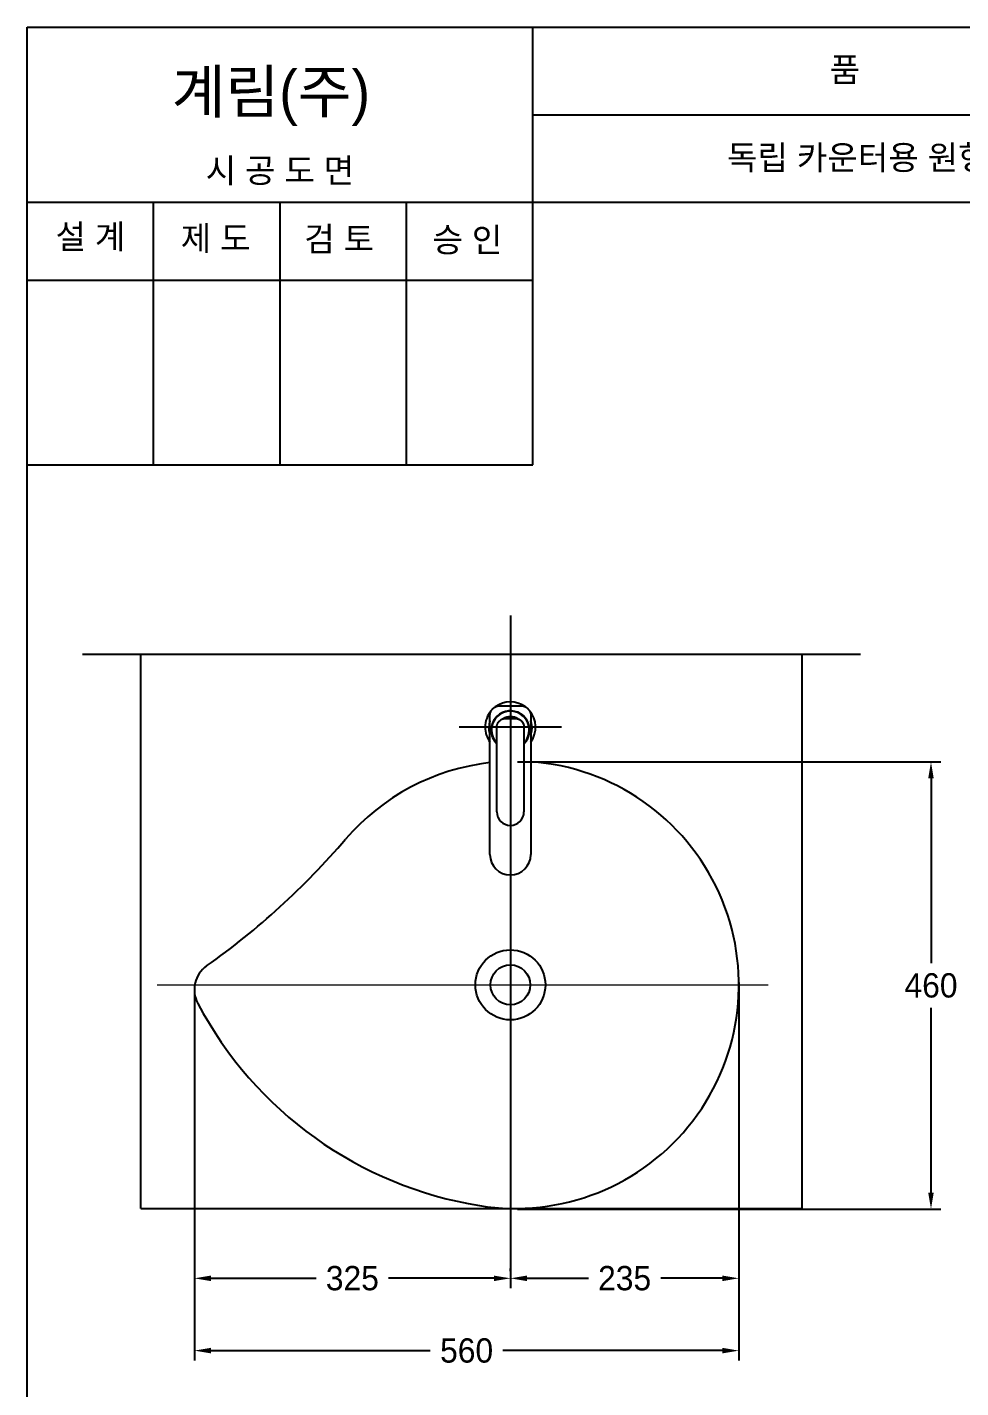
# Model space of a CAD drawing. Header units: millimetres. Extents: x 0 to 1800, y -67 to 2530.
# Drawn here: x 0 to 960, y 1131 to 2530 of the extents above; entities that cross this region are included whole.
import ezdxf
from ezdxf.enums import TextEntityAlignment as Align
from ezdxf.lldxf.tags import DXFTag

# ---------------------------------------------------------------- set-up
doc = ezdxf.new("R2010")
doc.units = ezdxf.units.MM
for name, color, linetype in [('TEXT', 7, 'Continuous'), ('내부선 및 부속', 4, 'Continuous'), ('도각라인', 255, 'Continuous'), ('외형선', 3, 'Continuous'), ('중심선', 1, 'DASHED'), ('치수선', 7, 'Continuous')]:
    doc.layers.add(name, color=color, linetype=linetype)
doc.styles.add('____', font='')
doc.styles.add('타이틀', font='H2GTRM.TTF', dxfattribs={"height": 25})
doc.styles.get('____').set_extended_font_data('굴림')
tags = doc.linetypes.add('DASHDOT', pattern=[70, 31, -13, 13, -13]).pattern_tags.tags
tags[10:11] = [DXFTag(74, 4), DXFTag(75, 0), DXFTag(340, '0'), DXFTag(46, 0.0), DXFTag(50, 0.0), DXFTag(44, 0.0), DXFTag(45, 0.0)]
tags[8:9] = [DXFTag(74, 4), DXFTag(75, 0), DXFTag(340, '0'), DXFTag(46, 0.0), DXFTag(50, 0.0), DXFTag(44, 0.0), DXFTag(45, 0.0)]
tags[6:7] = [DXFTag(74, 4), DXFTag(75, 0), DXFTag(340, '0'), DXFTag(46, 0.0), DXFTag(50, 0.0), DXFTag(44, 0.0), DXFTag(45, 0.0)]
tags[4:5] = [DXFTag(74, 4), DXFTag(75, 0), DXFTag(340, '0'), DXFTag(46, 0.0), DXFTag(50, 0.0), DXFTag(44, 0.0), DXFTag(45, 0.0)]
tags = doc.linetypes.add('DASHED', pattern=[25.72, 12.86, -12.86]).pattern_tags.tags
tags[6:7] = [DXFTag(74, 4), DXFTag(75, 0), DXFTag(340, '0'), DXFTag(46, 0.0), DXFTag(50, 0.0), DXFTag(44, 0.0), DXFTag(45, 0.0)]
tags[4:5] = [DXFTag(74, 4), DXFTag(75, 0), DXFTag(340, '0'), DXFTag(46, 0.0), DXFTag(50, 0.0), DXFTag(44, 0.0), DXFTag(45, 0.0)]
doc.dimstyles.new('MSADIM', dxfattribs={"dimtxt": 33, "dimasz": 17, "dimexe": 10, "dimexo": 7.5, "dimgap": 10, "dimtad": 0, "dimtih": 1, "dimtoh": 1, "dimdec": 0, "dimzin": 1, "dimdsep": 46, "dimtxsty": '____', "dimcen": 11.25, "dimadec": 0, "dimazin": 0, "dimtfac": 1, "dimtdec": 0, "dimtix": 1, "dimtmove": 0, "dimatfit": 3, "dimfxl": 1, "dimtolj": 1, "dimtzin": 1, "dimarcsym": 0})

# ---------------------------------------------------------------- blocks, each defined once
blk = doc.blocks.new('*D11')
at = {"layer": '치수선', "color": 0, "linetype": 'Continuous', "lineweight": -2, "transparency": 16777216}
for p, q in [((731.9, 1547.6), (731.9, 1233.3)), ((496.9, 1297.6), (496.9, 1233.3)), ((513.9, 1243.3), (577.1, 1243.3)), ((714.9, 1243.3), (651.7, 1243.3))]:
    blk.add_line(p, q, dxfattribs=at)
at = {"layer": '치수선', "color": 0, "linetype": 'Continuous', "transparency": 16777216}
for points in [[(513.9, 1246.1), (513.9, 1240.4), (496.9, 1243.3)], [(714.9, 1246.1), (714.9, 1240.4), (731.9, 1243.3)]]:
    blk.add_solid(points, dxfattribs=at)
at = {"layer": '치수선', "color": 0, "linetype": 'Continuous', "transparency": 16777216, "insert": (614.4, 1243.3), "char_height": 25, "attachment_point": 5, "style": '____'}
blk.add_mtext('\\A1;235', dxfattribs=at)
blk = doc.blocks.new('*D12')
at = {"layer": '치수선', "color": 0, "linetype": 'Continuous', "lineweight": -2, "transparency": 16777216}
for p, q in [((171.9, 1542.6), (171.9, 1233.3)), ((496.9, 1250.8), (496.9, 1253.3)), ((188.9, 1243.3), (297.1, 1243.3)), ((479.9, 1243.3), (371.7, 1243.3))]:
    blk.add_line(p, q, dxfattribs=at)
at = {"layer": '치수선', "color": 0, "linetype": 'Continuous', "transparency": 16777216}
for points in [[(188.9, 1246.1), (188.9, 1240.4), (171.9, 1243.3)], [(479.9, 1246.1), (479.9, 1240.4), (496.9, 1243.3)]]:
    blk.add_solid(points, dxfattribs=at)
at = {"layer": '치수선', "color": 0, "linetype": 'Continuous', "transparency": 16777216, "insert": (334.4, 1243.3), "char_height": 25, "attachment_point": 5, "style": '____'}
blk.add_mtext('\\A1;325', dxfattribs=at)
blk = doc.blocks.new('*D13')
at = {"layer": '치수선', "color": 0, "linetype": 'Continuous', "lineweight": -2, "transparency": 16777216}
for p, q in [((171.9, 1235.8), (171.9, 1158.9)), ((731.9, 1235.8), (731.9, 1158.9)), ((188.9, 1168.9), (414.5, 1168.9)), ((714.9, 1168.9), (489.3, 1168.9))]:
    blk.add_line(p, q, dxfattribs=at)
at = {"layer": '치수선', "color": 0, "linetype": 'Continuous', "transparency": 16777216}
for points in [[(188.9, 1171.8), (188.9, 1166.1), (171.9, 1168.9)], [(714.9, 1171.8), (714.9, 1166.1), (731.9, 1168.9)]]:
    blk.add_solid(points, dxfattribs=at)
at = {"layer": '치수선', "color": 0, "linetype": 'Continuous', "transparency": 16777216, "insert": (451.9, 1168.9), "char_height": 25, "attachment_point": 5, "style": '____'}
blk.add_mtext('\\A1;560', dxfattribs=at)
blk = doc.blocks.new('*D14')
at = {"layer": '치수선', "color": 0, "linetype": 'Continuous', "lineweight": -2, "transparency": 16777216}
for p, q in [((504.4, 1774.4), (939.5, 1774.4)), ((929.5, 1757.4), (929.5, 1567.3)), ((929.5, 1331.5), (929.5, 1521.6)), ((504.4, 1314.5), (939.5, 1314.5))]:
    blk.add_line(p, q, dxfattribs=at)
at = {"layer": '치수선', "color": 0, "linetype": 'Continuous', "transparency": 16777216}
for points in [[(926.6, 1757.4), (932.3, 1757.4), (929.5, 1774.4)], [(926.6, 1331.5), (932.3, 1331.5), (929.5, 1314.5)]]:
    blk.add_solid(points, dxfattribs=at)
at = {"layer": '치수선', "color": 0, "linetype": 'Continuous', "transparency": 16777216, "insert": (929.5, 1544.4), "char_height": 25, "attachment_point": 5, "style": '____'}
blk.add_mtext('\\A1;460', dxfattribs=at)

msp = doc.modelspace()

# ---------------------------------------------------------------- linework, layer by layer
at = {"layer": '내부선 및 부속', "linetype": 'Continuous'}
for p, q in [((475.9, 1679.1), (475.9, 1822)), ((486, 1832.1), (507.8, 1832.1)), ((517.9, 1822), (517.9, 1679.1)), ((482.9, 1809.2), (482.9, 1810.1)), ((482.9, 1797.1), (482.9, 1809.2)), ((491.9, 1819.1), (501.9, 1819.1)), ((510.9, 1810.1), (510.9, 1809.2)), ((510.9, 1809.2), (510.9, 1797.1)), ((482.9, 1723.1), (482.9, 1797.1)), ((510.9, 1797.1), (510.9, 1723.1))]:
    msp.add_line(p, q, dxfattribs=at)
at = {"layer": '내부선 및 부속'}
msp.add_circle((496.9, 1545.1), 36, dxfattribs=at)
at = {"layer": '내부선 및 부속', "linetype": 'Continuous'}
msp.add_circle((496.9, 1545.1), 20.5, dxfattribs=at)
for centre, radius, start, end in [((496.9, 1810.1), 26, 54.27, 126.6975), ((496.9, 1810.1), 26, 139.2469, 180), ((496.9, 1807.1), 19.8, 315, 180), ((496.9, 1807.1), 19.4, 316.35, 223.65), ((496.9, 1807.1), 13.9, 56.1206, 122.49), ((496.9, 1810.1), 22, 90, 91.1137), ((496.9, 1810.1), 22, 88.8863, 90), ((496.9, 1810.1), 26, 323.9044, 41.5631), ((496.9, 1810.1), 26, 180, 215.9212), ((496.9, 1810.1), 22, 162.6637, 196.8806), ((496.9, 1807.1), 19.8, 180, 225.0056), ((496.9, 1810.1), 22, 343.305, 17.3363), ((496.9, 1723.1), 14, 180, 270), ((496.9, 1723.1), 14, 270, 0), ((496.9, 1679.1), 21, 180, 0)]:
    msp.add_arc(centre, radius, start, end, dxfattribs=at)
msp.add_ellipse((496.9, 1806.2), major_axis=(-16.1, 0), ratio=0.906308, start_param=4.462382, end_param=4.962396, dxfattribs=at)
for points, degree, knots in [([(475.9, 1822), (475.9, 1822), (475.9, 1822), (475.9, 1822), (475.9, 1822), (475.9, 1822), (475.9, 1822), (475.9, 1822.1), (475.9, 1822.2), (475.9, 1822.5), (475.9, 1822.8), (476, 1823.3), (476, 1823.6), (476.2, 1824.3), (476.2, 1824.6), (476.4, 1825), (476.4, 1825.1), (476.4, 1825.2), (476.5, 1825.3), (476.5, 1825.5), (476.6, 1825.7), (476.8, 1826.1), (476.9, 1826.4), (477.2, 1827), (477.4, 1827.3), (477.7, 1827.7), (477.8, 1827.9), (477.9, 1828.1), (478, 1828.1), (478.1, 1828.3), (478.1, 1828.3), (478.3, 1828.5), (478.4, 1828.6), (478.6, 1828.8), (478.6, 1828.9), (478.7, 1829), (478.8, 1829.1), (479.1, 1829.4), (479.3, 1829.6), (479.8, 1830), (480.1, 1830.2), (480.7, 1830.6), (480.9, 1830.7), (481.4, 1831), (481.5, 1831), (481.8, 1831.2), (481.8, 1831.2), (482, 1831.3), (482.1, 1831.3), (482.4, 1831.4), (482.8, 1831.6), (483.4, 1831.8), (483.7, 1831.8), (484.4, 1832), (484.7, 1832), (485.2, 1832.1), (485.3, 1832.1), (485.6, 1832.1), (485.7, 1832.1), (485.8, 1832.1), (485.9, 1832.1), (485.9, 1832.1), (486, 1832.1), (486, 1832.1), (486, 1832.1), (486, 1832.1), (486, 1832.1), (486, 1832.1)], 3, [0, 0, 0, 0, 0.000488, 0.000488, 0.000977, 0.001953, 0.003906, 0.007813, 0.015625, 0.03125, 0.0625, 0.0625, 0.125, 0.125, 0.1875, 0.1875, 0.203125, 0.203125, 0.21875, 0.21875, 0.25, 0.25, 0.3125, 0.3125, 0.375, 0.375, 0.40625, 0.40625, 0.421875, 0.421875, 0.4375, 0.4375, 0.46875, 0.46875, 0.484375, 0.484375, 0.5, 0.5, 0.5625, 0.5625, 0.625, 0.625, 0.6875, 0.6875, 0.71875, 0.71875, 0.734375, 0.734375, 0.75, 0.75, 0.8125, 0.8125, 0.875, 0.875, 0.9375, 0.9375, 0.96875, 0.96875, 0.984375, 0.984375, 0.992188, 0.996094, 0.998047, 0.999023, 0.999512, 0.999512, 1, 1, 1, 1]), ([(475.9, 1822), (475.9, 1822), (475.9, 1822), (475.9, 1822), (475.9, 1822), (475.9, 1822)], 3, [0, 0, 0, 0, 0.689084, 0.689084, 1, 1, 1, 1]), ([(507.8, 1832.1), (507.8, 1832.1), (507.8, 1832.1), (507.8, 1832.1), (507.8, 1832.1), (507.8, 1832.1), (507.9, 1832.1), (507.9, 1832.1), (508.1, 1832.1), (508.4, 1832.1), (508.6, 1832.1), (509.1, 1832), (509.4, 1832), (510.1, 1831.8), (510.4, 1831.8), (510.8, 1831.6), (510.9, 1831.6), (511, 1831.6), (511.1, 1831.5), (511.4, 1831.4), (511.5, 1831.4), (512, 1831.2), (512.3, 1831.1), (512.9, 1830.7), (513.1, 1830.6), (513.6, 1830.3), (513.7, 1830.2), (513.9, 1830), (514, 1830), (514.1, 1829.9), (514.2, 1829.8), (514.3, 1829.7), (514.5, 1829.6), (514.7, 1829.4), (514.7, 1829.3), (514.8, 1829.2), (514.9, 1829.2), (515.2, 1828.9), (515.4, 1828.6), (515.8, 1828.1), (516, 1827.9), (516.4, 1827.3), (516.6, 1827), (516.8, 1826.6), (516.9, 1826.4), (517, 1826.2), (517, 1826.1), (517.1, 1826), (517.1, 1825.9), (517.3, 1825.5), (517.4, 1825.2), (517.6, 1824.6), (517.7, 1824.3), (517.8, 1823.6), (517.8, 1823.3), (517.9, 1822.8), (517.9, 1822.6), (517.9, 1822.4), (517.9, 1822.3), (517.9, 1822.2), (517.9, 1822.1), (517.9, 1822), (517.9, 1822), (517.9, 1822), (517.9, 1822), (517.9, 1822), (517.9, 1822), (517.9, 1822)], 3, [0, 0, 0, 0, 0.000488, 0.000488, 0.000977, 0.001953, 0.003906, 0.007813, 0.015625, 0.03125, 0.0625, 0.0625, 0.125, 0.125, 0.1875, 0.1875, 0.203125, 0.203125, 0.21875, 0.21875, 0.25, 0.25, 0.3125, 0.3125, 0.375, 0.375, 0.40625, 0.40625, 0.421875, 0.421875, 0.4375, 0.4375, 0.46875, 0.46875, 0.484375, 0.484375, 0.5, 0.5, 0.5625, 0.5625, 0.625, 0.625, 0.6875, 0.6875, 0.71875, 0.71875, 0.734375, 0.734375, 0.75, 0.75, 0.8125, 0.8125, 0.875, 0.875, 0.9375, 0.9375, 0.96875, 0.96875, 0.984375, 0.984375, 0.992188, 0.996094, 0.998047, 0.999023, 0.999512, 0.999512, 1, 1, 1, 1]), ([(475.8, 1816.3), (475.6, 1815.7), (475.1, 1813.6), (474.9, 1811.5), (474.9, 1810.1)], 3, [0, 0, 0, 0, 0.314011, 1, 1, 1, 1]), ([(475.8, 1803.9), (475.5, 1804.8), (474.9, 1807.9), (474.9, 1810.1)], 2, [0, 0, 0, 0.313952, 1, 1, 1]), ([(482.9, 1810.1), (482.9, 1810.5), (482.9, 1810.8), (483, 1811.6), (483.1, 1811.9), (483.3, 1812.6), (483.4, 1812.9), (483.6, 1813.5), (483.7, 1813.8), (484, 1814.3), (484.1, 1814.6), (484.4, 1815), (484.5, 1815.2), (484.8, 1815.6), (485, 1815.8), (485.2, 1816.1), (485.3, 1816.1), (485.4, 1816.3), (485.4, 1816.3), (485.5, 1816.4), (485.5, 1816.4), (485.5, 1816.4), (485.5, 1816.4), (485.5, 1816.4), (485.5, 1816.4), (485.5, 1816.4), (485.5, 1816.4), (485.5, 1816.4), (485.5, 1816.4), (485.5, 1816.4), (485.8, 1816.7), (486, 1816.9), (486.5, 1817.3), (486.7, 1817.4), (487.2, 1817.8), (487.5, 1817.9), (488, 1818.2), (488.3, 1818.3), (488.8, 1818.5), (489.1, 1818.6), (489.7, 1818.8), (489.9, 1818.9), (490.5, 1819), (490.8, 1819), (491.3, 1819.1), (491.6, 1819.1), (491.9, 1819.1)], 3, [0, 0, 0, 0, 0.0625, 0.0625, 0.125, 0.125, 0.1875, 0.1875, 0.25, 0.25, 0.3125, 0.3125, 0.375, 0.375, 0.4375, 0.4375, 0.46875, 0.46875, 0.484375, 0.492187, 0.496094, 0.498047, 0.499023, 0.499512, 0.499756, 0.499878, 0.499939, 0.499969, 0.499969, 0.5, 0.5, 0.5625, 0.5625, 0.625, 0.625, 0.6875, 0.6875, 0.75, 0.75, 0.8125, 0.8125, 0.875, 0.875, 0.9375, 0.9375, 1, 1, 1, 1]), ([(501.9, 1819.1), (501.9, 1819.1), (502, 1819.1), (502, 1819.1), (502, 1819.1), (502.1, 1819.1), (502.1, 1819.1), (502.2, 1819.1), (502.2, 1819.1), (502.3, 1819.1), (502.3, 1819.1), (502.4, 1819.1), (502.4, 1819.1), (502.5, 1819.1), (502.5, 1819.1), (502.5, 1819.1), (502.6, 1819.1), (502.6, 1819.1), (502.7, 1819), (502.7, 1819), (502.8, 1819), (502.8, 1819), (502.9, 1819), (502.9, 1819), (503, 1819), (503, 1819), (503.1, 1819), (503.1, 1819), (503.1, 1819), (503.2, 1819), (503.2, 1819), (503.3, 1819), (503.3, 1819), (503.4, 1819), (503.4, 1819), (503.5, 1818.9), (503.5, 1818.9), (503.6, 1818.9), (503.6, 1818.9), (503.7, 1818.9), (503.7, 1818.9), (503.8, 1818.9), (503.8, 1818.9), (503.8, 1818.9), (503.9, 1818.9), (503.9, 1818.9), (504, 1818.8), (504, 1818.8), (504.1, 1818.8), (504.1, 1818.8), (504.2, 1818.8), (504.2, 1818.8), (504.3, 1818.8), (504.3, 1818.8), (504.3, 1818.7), (504.4, 1818.7), (504.4, 1818.7), (504.5, 1818.7), (504.5, 1818.7), (504.6, 1818.7), (504.6, 1818.7), (504.7, 1818.6), (504.7, 1818.6), (504.8, 1818.6), (504.8, 1818.6), (504.9, 1818.6), (504.9, 1818.6), (504.9, 1818.6), (505, 1818.5), (505, 1818.5), (505.1, 1818.5), (505.1, 1818.5), (505.2, 1818.5), (505.2, 1818.5), (505.3, 1818.4), (505.3, 1818.4), (505.3, 1818.4), (505.4, 1818.4), (505.4, 1818.4), (505.5, 1818.3), (505.5, 1818.3), (505.6, 1818.3), (505.6, 1818.3), (505.7, 1818.3), (505.7, 1818.2), (505.7, 1818.2), (505.8, 1818.2), (505.8, 1818.2), (505.9, 1818.2), (505.9, 1818.1), (506, 1818.1), (506, 1818.1), (506.1, 1818.1), (506.1, 1818), (506.1, 1818), (506.2, 1818), (506.2, 1818), (506.3, 1818), (506.3, 1817.9), (506.4, 1817.9), (506.4, 1817.9), (506.4, 1817.9), (506.5, 1817.8), (506.5, 1817.8), (506.6, 1817.8), (506.6, 1817.8), (506.7, 1817.7), (506.7, 1817.7), (506.7, 1817.7), (506.8, 1817.6), (506.8, 1817.6), (506.9, 1817.6), (506.9, 1817.6), (506.9, 1817.5), (507, 1817.5), (507, 1817.5), (507.1, 1817.5), (507.1, 1817.4), (507.2, 1817.4), (507.2, 1817.4), (507.2, 1817.3), (507.3, 1817.3), (507.3, 1817.3), (507.4, 1817.2), (507.4, 1817.2), (507.4, 1817.2), (507.5, 1817.2), (507.5, 1817.1), (507.6, 1817.1), (507.6, 1817.1), (507.6, 1817), (507.7, 1817), (507.7, 1817), (507.7, 1816.9), (507.8, 1816.9), (507.8, 1816.9), (507.9, 1816.8), (507.9, 1816.8), (507.9, 1816.8), (508, 1816.7), (508, 1816.7), (508, 1816.7), (508.1, 1816.6), (508.1, 1816.6), (508.2, 1816.6), (508.2, 1816.5), (508.2, 1816.5), (508.3, 1816.4), (508.3, 1816.4), (508.3, 1816.4), (508.4, 1816.3), (508.4, 1816.3), (508.4, 1816.3), (508.5, 1816.2), (508.5, 1816.2), (508.6, 1816.1), (508.6, 1816.1), (508.6, 1816.1), (508.7, 1816), (508.7, 1816), (508.7, 1815.9), (508.8, 1815.9), (508.8, 1815.9), (508.8, 1815.8), (508.9, 1815.8), (508.9, 1815.7), (509, 1815.7), (509, 1815.6), (509, 1815.6), (509.1, 1815.5), (509.1, 1815.5), (509.1, 1815.4), (509.2, 1815.4), (509.2, 1815.3), (509.3, 1815.3), (509.3, 1815.2), (509.3, 1815.2), (509.4, 1815.1), (509.4, 1815.1), (509.4, 1815), (509.5, 1815), (509.5, 1814.9), (509.5, 1814.8), (509.6, 1814.8), (509.6, 1814.7), (509.6, 1814.7), (509.7, 1814.6), (509.7, 1814.5), (509.8, 1814.5), (509.8, 1814.4), (509.8, 1814.4), (509.9, 1814.3), (509.9, 1814.2), (509.9, 1814.2), (510, 1814.1), (510, 1814), (510, 1814), (510.1, 1813.9), (510.1, 1813.8), (510.1, 1813.8), (510.1, 1813.7), (510.2, 1813.6), (510.2, 1813.6), (510.2, 1813.5), (510.3, 1813.4), (510.3, 1813.3), (510.3, 1813.3), (510.3, 1813.2), (510.4, 1813.1), (510.4, 1813), (510.4, 1813), (510.5, 1812.9), (510.5, 1812.8), (510.5, 1812.7), (510.5, 1812.7), (510.6, 1812.6), (510.6, 1812.5), (510.6, 1812.4), (510.6, 1812.3), (510.6, 1812.3), (510.7, 1812.2), (510.7, 1812.1), (510.7, 1812), (510.7, 1811.9), (510.7, 1811.8), (510.8, 1811.7), (510.8, 1811.7), (510.8, 1811.6), (510.8, 1811.5), (510.8, 1811.4), (510.8, 1811.3), (510.8, 1811.2), (510.8, 1811.1), (510.9, 1811), (510.9, 1810.9), (510.9, 1810.8), (510.9, 1810.8), (510.9, 1810.7), (510.9, 1810.6), (510.9, 1810.5), (510.9, 1810.4), (510.9, 1810.3), (510.9, 1810.2), (510.9, 1810.1), (510.9, 1810.1)], 3, [0, 0, 0, 0, 0.003129, 0.006261, 0.009395, 0.012531, 0.015671, 0.018812, 0.021957, 0.025104, 0.028253, 0.031405, 0.03456, 0.037717, 0.040878, 0.04404, 0.047206, 0.050374, 0.053544, 0.056718, 0.059894, 0.063073, 0.066255, 0.069439, 0.072627, 0.075817, 0.079009, 0.082205, 0.085404, 0.088605, 0.091809, 0.095016, 0.098226, 0.101439, 0.104654, 0.107873, 0.111094, 0.114319, 0.117546, 0.120777, 0.12401, 0.127246, 0.130486, 0.133728, 0.136973, 0.140221, 0.143473, 0.146727, 0.149985, 0.153245, 0.156509, 0.159776, 0.163045, 0.166318, 0.169595, 0.172874, 0.176156, 0.179442, 0.18273, 0.186022, 0.189317, 0.192616, 0.195917, 0.199222, 0.20253, 0.205841, 0.209156, 0.212474, 0.215795, 0.219119, 0.222447, 0.225778, 0.229112, 0.23245, 0.235791, 0.239135, 0.242483, 0.245834, 0.249189, 0.252547, 0.255908, 0.259273, 0.262641, 0.266013, 0.269388, 0.272767, 0.276149, 0.279534, 0.282923, 0.286316, 0.289712, 0.293112, 0.296515, 0.299922, 0.303332, 0.306746, 0.310163, 0.313584, 0.317009, 0.320437, 0.323869, 0.327304, 0.330743, 0.334186, 0.337632, 0.341082, 0.344536, 0.347994, 0.351455, 0.354919, 0.358388, 0.36186, 0.365336, 0.368816, 0.3723, 0.375787, 0.379278, 0.382773, 0.386271, 0.389774, 0.39328, 0.39679, 0.400304, 0.403821, 0.407343, 0.410868, 0.414398, 0.417931, 0.421468, 0.425009, 0.428554, 0.432102, 0.435655, 0.439211, 0.442772, 0.446336, 0.449905, 0.453477, 0.457054, 0.460634, 0.464218, 0.467806, 0.471399, 0.474995, 0.478595, 0.4822, 0.485808, 0.489421, 0.492983, 0.496582, 0.500218, 0.503891, 0.5076, 0.511346, 0.515129, 0.518949, 0.522805, 0.526699, 0.530629, 0.534596, 0.538599, 0.54264, 0.546717, 0.550832, 0.554983, 0.559171, 0.563396, 0.567658, 0.571956, 0.576292, 0.580665, 0.585074, 0.589521, 0.594004, 0.598525, 0.603082, 0.607676, 0.612308, 0.616976, 0.621681, 0.626424, 0.631203, 0.636019, 0.640873, 0.645763, 0.650691, 0.655655, 0.660657, 0.665695, 0.670771, 0.675884, 0.681034, 0.68622, 0.691444, 0.696705, 0.702003, 0.707339, 0.712711, 0.71812, 0.723567, 0.72905, 0.734571, 0.740129, 0.745724, 0.751356, 0.757025, 0.762732, 0.768475, 0.774256, 0.780074, 0.785928, 0.791821, 0.79775, 0.803716, 0.80972, 0.81576, 0.821838, 0.827953, 0.834106, 0.840295, 0.846522, 0.852785, 0.859086, 0.865424, 0.8718, 0.878212, 0.884662, 0.891149, 0.897673, 0.904234, 0.910833, 0.917468, 0.924141, 0.930851, 0.937599, 0.944383, 0.951205, 0.958064, 0.96496, 0.971894, 0.978865, 0.985872, 0.992918, 1, 1, 1, 1]), ([(518.9, 1810.1), (518.9, 1811.5), (518.7, 1813.6), (518.2, 1815.7), (518, 1816.3)], 3, [0, 0, 0, 0, 0.685989, 1, 1, 1, 1]), ([(518.9, 1810.1), (518.9, 1807.9), (518.3, 1804.8), (518, 1803.9)], 2, [0, 0, 0, 0.68593, 1, 1, 1])]:
    msp.add_open_spline(points, degree=degree, knots=knots, dxfattribs=at)
for points, degree in [([(475.9, 1822.9), (475.9, 1822.8), (475.9, 1822.7)], 2), ([(475.9, 1822), (475.9, 1822), (475.9, 1822), (475.9, 1822)], 3), ([(486, 1832.1), (486, 1832.1), (486, 1832.1), (486, 1832.1)], 3)]:
    msp.add_open_spline(points, degree=degree, dxfattribs=at)
at = {"layer": '도각라인', "color": 7}
for p, q in [((0, 0), (0, 2530)), ((0, 2530), (1800, 2530)), ((520, 2080), (520, 2530)), ((520, 2440), (1800, 2440)), ((0, 2350), (1800, 2350)), ((130, 2080), (130, 2350)), ((260, 2080), (260, 2350)), ((390, 2080), (390, 2350)), ((0, 2270), (520, 2270)), ((0, 2080), (520, 2080))]:
    msp.add_line(p, q, dxfattribs=at)
at = {"layer": '외형선', "linetype": 'Continuous'}
for p, q in [((56.9, 1885.1), (856.9, 1885.1)), ((116.9, 1315.1), (116.9, 1885.1)), ((796.9, 1315.1), (796.9, 1885.1)), ((116.9, 1315.1), (796.9, 1315.1))]:
    msp.add_line(p, q, dxfattribs=at)
at = {"layer": '외형선'}
for centre, radius, start, end in [((501.9, 1545.1), 230, 96.4908, 139.3299), ((501.9, 1545.1), 230, 260.8063, 86.011), ((-279.3, 2216.3), 800, 305.4361, 319.3299), ((201.9, 1540.1), 30, 125.4361, 207.8443), ((529.1, 1712.9), 400, 207.8443, 260.8063)]:
    msp.add_arc(centre, radius, start, end, dxfattribs=at)
at = {"layer": '중심선', "linetype": 'DASHDOT'}
for p, q in [((496.9, 1925.1), (496.9, 1290.1)), ((549.4, 1810.1), (444.4, 1810.1))]:
    msp.add_line(p, q, dxfattribs=at)
at = {"layer": '중심선', "linetype": 'DASHDOT', "lineweight": 18}
msp.add_line((133.8, 1545.1), (761.9, 1545.1), dxfattribs=at)

# ---------------------------------------------------------------- texts
at = {"layer": 'TEXT', "style": '타이틀'}
msp.add_text('계림(주)', height=44, dxfattribs=at).set_placement((148.7, 2441.8))
for s, p in [('품             명', (915.7, 2486.4)), ('독립 카운터용 원형 세면기', (905.8, 2396)), ('시 공 도 면', (259.9, 2382.7)), ('설 계', (65, 2314.6)), ('제 도', (193.8, 2312.9)), ('검 토', (320.8, 2312.3)), ('승 인', (452.7, 2311.4))]:
    msp.add_text(s, height=25, dxfattribs=at).set_placement(p, align=Align.MIDDLE_CENTER)

# ---------------------------------------------------------------- dimensions: what is measured, and where the dimension line sits
at = {"layer": '치수선', "linetype": 'Continuous'}
dim = msp.add_linear_dim(base=(929.5, 1314.5), p1=(496.9, 1774.4), p2=(496.9, 1314.5), angle=90, dimstyle='MSADIM', override={"dimtxt": 25}, dxfattribs=at)
dim.commit()
dim.dimension.update_dxf_attribs({"geometry": '*D14', "text_midpoint": (929.5, 1544.4)})
for base, p1, p2, picture, middle in [((731.9, 1243.3), (496.9, 1305.1), (731.9, 1555.1), '*D11', (614.4, 1243.3)), ((171.9, 1243.3), (496.9, 1243.3), (171.9, 1550.1), '*D12', (334.4, 1243.3)), ((731.9, 1168.9), (171.9, 1243.3), (731.9, 1243.3), '*D13', (451.9, 1168.9))]:
    dim = msp.add_linear_dim(base=base, p1=p1, p2=p2, dimstyle='MSADIM', override={"dimtxt": 25}, dxfattribs=at)
    dim.commit()
    dim.dimension.update_dxf_attribs({"geometry": picture, "text_midpoint": middle})

doc.saveas('drawing.dxf')
